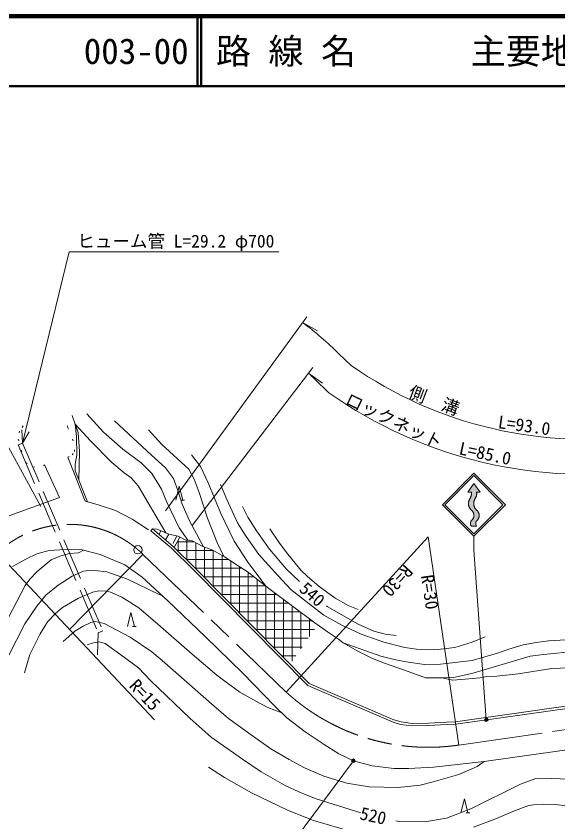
# Model space of a CAD drawing. Units: millimetres, scale not verified. Extents: x 40000 to 680000, y 20000 to 380000.
# Drawn here: x 151869 to 229168, y 265060 to 380000 of the extents above; entities that cross this region are included whole.
import ezdxf
from ezdxf.enums import TextEntityAlignment as Align

# ---------------------------------------------------------------- set-up
doc = ezdxf.new("R2010")
doc.units = ezdxf.units.MM
doc.header["$LTSCALE"] = 1000
for name, pattern in [('CHAIN', [18.5, 12, -1.5, 3.5, -1.5]), ('DASHED', [7.5, 6, -1.5]), ('DOTTED', [1.75, 0.25, -1.5])]:
    doc.linetypes.add(name, pattern=pattern)
for name, color, linetype, lineweight in [('M-BGD', 7, 'Continuous', 13), ('M-BMK', 2, 'CHAIN', 13), ('M-BMK-SRVR', 3, 'Continuous', 13), ('M-STR-HTXT', 7, 'Continuous', 13), ('M-STR-STRC', 7, 'Continuous', 13), ('M-TTL', 2, 'Continuous', 140), ('M-TTL-LINE', 7, 'Continuous', 50)]:
    doc.layers.add(name, color=color, linetype=linetype, lineweight=lineweight)
doc.layers.add('M-TTL-TXT', color=7, linetype='Continuous')
doc.styles.add('ＭＳ ゴシック', font='')
doc.styles.get('ＭＳ ゴシック').set_extended_font_data('MS Gothic')

msp = doc.modelspace()

# ---------------------------------------------------------------- hatches: boundary and pattern name
at = {"layer": 'M-STR-HTXT'}
for points in [[(219174, 279758, -0.41421), (219074, 279419, -0.41421), (218735, 279519, -1)], [(199740, 273757, -1), (200235, 273825, -0.41421), (200022, 273543, -0.41421)]]:
    msp.add_hatch(color=256, dxfattribs=at).paths.add_polyline_path(points)
at = {"layer": 'M-STR-STRC'}
msp.add_hatch(color=256, dxfattribs=at).paths.add_polyline_path([(217159, 310455), (217159, 310506), (217161, 310557), (217165, 310609), (217171, 310659), (217179, 310710), (217189, 310760), (217201, 310810), (217215, 310860), (217230, 310908), (217248, 310957), (217268, 311004), (217289, 311050), (217312, 311096), (217337, 311141), (217364, 311185), (217375, 311201), (217400, 311240), (217424, 311281), (217447, 311322), (217468, 311364), (217487, 311406), (217505, 311450), (217521, 311494), (217535, 311539), (217547, 311584), (217558, 311630), (217566, 311676), (217573, 311722), (217579, 311769), (217582, 311815), (217583, 311862), (217583, 311909), (217581, 311956), (217577, 312003), (217571, 312049), (217563, 312096), (217562, 312101), (218062, 312101), (217187, 313351), (216312, 312101), (216812, 312101), (216820, 312055), (216826, 312008), (216830, 311961), (216833, 311915), (216833, 311868), (216832, 311821), (216829, 311774), (216824, 311727), (216817, 311681), (216809, 311635), (216798, 311589), (216786, 311544), (216772, 311499), (216757, 311455), (216739, 311411), (216720, 311369), (216699, 311327), (216677, 311285), (216653, 311245), (216628, 311206), (216624, 311201), (216597, 311158), (216571, 311113), (216548, 311068), (216525, 311022), (216505, 310975), (216487, 310927), (216470, 310878), (216456, 310829), (216443, 310779), (216433, 310729), (216424, 310679), (216417, 310628), (216412, 310577), (216410, 310526), (216409, 310474), (216410, 310423), (216414, 310372), (216419, 310321), (216426, 310270), (216436, 310220), (216447, 310170), (216460, 310120), (216476, 310071), (216493, 310023), (216512, 309975), (216532, 309929), (216555, 309883), (216580, 309838), (216606, 309794), (216634, 309751), (216663, 309709), (216694, 309668), (216727, 309629), (216762, 309590), (216797, 309554), (216812, 309539), (216841, 309516), (216870, 309491), (216897, 309465), (216924, 309438), (216949, 309410), (216974, 309381), (216997, 309352), (217019, 309321), (217040, 309289), (217059, 309257), (217077, 309224), (217094, 309190), (217110, 309155), (217124, 309120), (217137, 309085), (217148, 309049), (217158, 309012), (217166, 308976), (217173, 308939), (217179, 308901), (217183, 308864), (217186, 308826), (217187, 308788), (217187, 308750), (217185, 308713), (217182, 308675), (217177, 308638), (217171, 308600), (217163, 308563), (217154, 308527), (217143, 308490), (217131, 308455), (217118, 308419), (217103, 308384), (217087, 308350), (217070, 308317), (217051, 308284), (217031, 308252), (217010, 308221), (216987, 308190), (216964, 308161), (216939, 308132), (216913, 308105), (216886, 308078), (216858, 308053), (216829, 308029), (216812, 308015), (216797, 307994), (216784, 307973), (216771, 307951), (216759, 307928), (216748, 307905), (216738, 307882), (216728, 307858), (216720, 307834), (216713, 307810), (216706, 307785), (216701, 307760), (216696, 307735), (216693, 307710), (216690, 307684), (216689, 307659), (216688, 307633), (216689, 307608), (216690, 307582), (216693, 307557), (216696, 307532), (216701, 307507), (216706, 307482), (216713, 307457), (216720, 307433), (216729, 307409), (216738, 307385), (216748, 307362), (216759, 307339), (216771, 307316), (216784, 307294), (216798, 307273), (216812, 307253), (217562, 307253), (217541, 307282), (217515, 307324), (217493, 307367), (217475, 307412), (217460, 307458), (217449, 307505), (217441, 307553), (217438, 307602), (217438, 307650), (217442, 307699), (217449, 307746), (217461, 307794), (217476, 307840), (217495, 307885), (217517, 307928), (217542, 307969), (217562, 307997), (217592, 308021), (217621, 308047), (217649, 308073), (217675, 308101), (217701, 308130), (217726, 308160), (217749, 308190), (217771, 308222), (217792, 308254), (217811, 308288), (217830, 308322), (217846, 308356), (217862, 308392), (217876, 308427), (217889, 308464), (217900, 308501), (217910, 308538), (217918, 308576), (217925, 308613), (217930, 308652), (217934, 308690), (217936, 308728), (217937, 308767), (217936, 308806), (217934, 308844), (217930, 308882), (217925, 308921), (217918, 308958), (217910, 308996), (217900, 309033), (217889, 309070), (217877, 309107), (217863, 309143), (217847, 309178), (217831, 309213), (217812, 309247), (217793, 309280), (217772, 309312), (217750, 309344), (217727, 309375), (217703, 309405), (217677, 309433), (217650, 309461), (217623, 309488), (217594, 309514), (217564, 309538), (217561, 309540), (217525, 309577), (217490, 309614), (217457, 309653), (217425, 309693), (217395, 309735), (217366, 309777), (217339, 309821), (217314, 309866), (217291, 309911), (217269, 309958), (217250, 310005), (217232, 310053), (217216, 310102), (217202, 310151), (217190, 310201), (217180, 310251), (217172, 310302), (217166, 310353), (217161, 310404)])

# ---------------------------------------------------------------- linework, layer by layer
at = {"layer": 'M-BGD', "linetype": 'DASHED'}
for p, q in [((152147, 318824), (152791, 319099)), ((152147, 318824), (163589, 292036)), ((152791, 319099), (164233, 292311)), ((163589, 292036), (164233, 292311))]:
    msp.add_line(p, q, dxfattribs=at)
at = {"layer": 'M-BGD'}
for p, q in [((175384, 310948), (175884, 310948)), ((172256, 306066), (172501, 306607)), ((173201, 305271), (173664, 306081)), ((174286, 304747), (174778, 305853)), ((174439, 304204), (175233, 305687)), ((177266, 305000), (174865, 305000)), ((175000, 303654), (175000, 305252)), ((176250, 302430), (176250, 305247)), ((177500, 301206), (177500, 304875)), ((180055, 303750), (174902, 303750)), ((178750, 299941), (178750, 304248)), ((180000, 298676), (180000, 303781)), ((182168, 302500), (176179, 302500)), ((181250, 297410), (181250, 303062)), ((184110, 301250), (177456, 301250)), ((182500, 296145), (182500, 302288)), ((183750, 294880), (183750, 301487)), ((185821, 300000), (178692, 300000)), ((185000, 293615), (185000, 300641)), ((186250, 292349), (186250, 299665)), ((187421, 298750), (179926, 298750)), ((187500, 291084), (187500, 298688)), ((188750, 289819), (188750, 297733)), ((189062, 297500), (181161, 297500)), ((190000, 288554), (190000, 296798)), ((190733, 296250), (182396, 296250)), ((191250, 287977), (191250, 295863)), ((192405, 295000), (183631, 295000)), ((192500, 289750), (192500, 294929)), ((194076, 293750), (184866, 293750)), ((193750, 291523), (193750, 293994)), ((163469, 288912), (163589, 292036)), ((168491, 292913), (168991, 292913)), ((194439, 292500), (186101, 292500)), ((193558, 291250), (187336, 291250)), ((192676, 290000), (188571, 290000)), ((191795, 288750), (189806, 288750)), ((216082, 266369), (216582, 266369))]:
    msp.add_line(p, q, dxfattribs=at)
for points in [[(159882, 323029), (160303, 321812), (160467, 320026), (160522, 317365), (160279, 316065), (160288, 315146), (162037, 310722)], [(161967, 323264), (164332, 320634), (167097, 318205), (169732, 316263), (171232, 314756), (172608, 312535), (173393, 310651), (175145, 306996), (176349, 305233)], [(165898, 322248), (171208, 317354), (173179, 315562), (174330, 314029), (174934, 312312), (175578, 310362), (176600, 308022), (178587, 304306)], [(160806, 313834), (160891, 317904), (160705, 320592), (160303, 321812)], [(160303, 321812), (162506, 319420), (165546, 316341), (167303, 314847), (168284, 314148), (169303, 312999), (173224, 306280)], [(170742, 320975), (172660, 318913), (176494, 315369), (177286, 313951), (177970, 312066), (179155, 308372), (180523, 305003), (181504, 302916)], [(176884, 317438), (178172, 315734), (179276, 313408), (181076, 309039), (182961, 305103), (184911, 302098), (186049, 300589), (187569, 298634)], [(159225, 317064), (161727, 310809), (163426, 310329), (166056, 309480), (168416, 308258), (170777, 306723)], [(146361, 305939), (147096, 306673), (148776, 307664), (150985, 308761), (158059, 311344), (155905, 315992)], [(174634, 310948), (175134, 312948), (175634, 310948)], [(181046, 313191), (181921, 311029), (183473, 307719), (184686, 305775), (186521, 303187), (189249, 300144), (191083, 298215), (193670, 296142), (195792, 294564), (198340, 293123), (201116, 291824), (204334, 290685), (207315, 289916), (209011, 289695), (211593, 289622), (214446, 289958), (216949, 290687), (218795, 291436)], [(184186, 310046), (184951, 308548), (186176, 306554), (188039, 303966), (190456, 301109), (192314, 299336)], [(171320, 306853), (172018, 306826), (173664, 306081), (175011, 305805), (175988, 305283), (177001, 305142), (178504, 304336), (179917, 303829), (181624, 302847), (183574, 301604), (184816, 300785), (188096, 298222), (194485, 293444), (196275, 292182), (197875, 291135), (198528, 290604), (200619, 289429), (202709, 288372), (204439, 287697), (207304, 286687), (210257, 285594), (212649, 285621), (214116, 285252), (215946, 285401), (218035, 285587), (219041, 285806), (220439, 285830), (223510, 286160), (228302, 286954), (231988, 287097)], [(188053, 306875), (189353, 304963), (190446, 303472), (192499, 300965), (193380, 300115), (195111, 298650), (197405, 296954), (199234, 295949), (200651, 295359)], [(123589, 268982), (128340, 271184), (133309, 273711), (137954, 276601), (140729, 278717), (145070, 283151), (147345, 286706), (148709, 289352), (150799, 294203), (153150, 298774), (153808, 299669), (154890, 300789), (156859, 302450), (158109, 302951), (159491, 303322), (160792, 303425), (161475, 303813)], [(151342, 301476), (153276, 302539), (154843, 303282), (156573, 303766), (158095, 303884), (159765, 303900), (161311, 303856), (163862, 303187), (167382, 301709), (169860, 299973), (173528, 296587), (178882, 291476), (184237, 286280), (188785, 281576), (190511, 279910), (193112, 277901), (195681, 276209), (197930, 274772), (199988, 273791), (202660, 273065), (205743, 272662), (207870, 272673), (211432, 272870), (218660, 273674), (232501, 275603)], [(147213, 282156), (148499, 284371), (153093, 293326), (154819, 295814), (156089, 297392), (157868, 298818), (159881, 300093), (161487, 300807), (162673, 300978), (164832, 300707), (167752, 299697), (172300, 297511), (172739, 297315)], [(153065, 286298), (153813, 288918), (155291, 291883), (156324, 293589), (157505, 294790), (158464, 295656), (160776, 296968), (162797, 297834), (163646, 298008), (164852, 297980), (165489, 297770), (166967, 297099), (169379, 295605), (172093, 293259), (176973, 288970), (180499, 286004), (181856, 284976), (183801, 283583), (186095, 282268), (187800, 281353), (189800, 280597)], [(196149, 295877), (196252, 295785), (200651, 293243), (202911, 292283), (204548, 291838), (206071, 291646)], [(212649, 285621), (214278, 285665), (216870, 286212), (219921, 287113), (225223, 288685), (227095, 288950), (231903, 289427), (235201, 289627), (238694, 290097), (241248, 290684), (245038, 291982), (246953, 292719), (248397, 293682), (250459, 295083), (251571, 296170)], [(167741, 292913), (168241, 294913), (168741, 292913)], [(198528, 290604), (201743, 289458), (203905, 288696), (205798, 288217), (207508, 287874), (210152, 287513), (212410, 287534), (216961, 288103), (220538, 289105), (222175, 289702), (224235, 290300), (226071, 290665), (227814, 290902), (233699, 291217), (237624, 291668), (239074, 291835), (241963, 292731), (244878, 293710), (246507, 294638), (247937, 295364)], [(158606, 290772), (160245, 292259), (161439, 292991), (162541, 293498), (163167, 293665), (164413, 293336), (168147, 291414), (171236, 289335), (172724, 288076), (179735, 281891), (182192, 279802), (185087, 277698), (188202, 275458), (190820, 273947), (192997, 272791), (195791, 271561), (199039, 270602), (202222, 270051), (206401, 269945), (209524, 270275), (211392, 270752), (215027, 271805), (217654, 272959), (218660, 273674)], [(161991, 290318), (162893, 290605), (163766, 290741), (164587, 290511), (166831, 288907), (169343, 287050), (171113, 285181), (176702, 279812), (179683, 277133), (184147, 273995), (186818, 272199), (190172, 270319), (192209, 269347), (194676, 268347), (201033, 266338)], [(217141, 264284), (220409, 265529), (222762, 266553), (224884, 267348), (225666, 267469), (227180, 267583), (228787, 267560), (232292, 267164), (238857, 266781), (240810, 266949), (242304, 267157), (244513, 267906), (246526, 268831), (249659, 270932), (253164, 273609), (255782, 275320), (258395, 277048), (260073, 278137), (261047, 278911), (261697, 279367), (262023, 279818)], [(206030, 265203), (206524, 265091), (210191, 265090), (213284, 265587), (216740, 266906), (223846, 270451), (226014, 271258), (226942, 271283), (230815, 271133), (232174, 270918), (238048, 269692), (239513, 269616), (241657, 269787), (243661, 270512), (245351, 271536), (246971, 273049), (247995, 275029), (248249, 275849), (248299, 277850)], [(179336, 272886), (181604, 271395), (185451, 269226), (190585, 266746), (194320, 265243), (199886, 263652)], [(215332, 266369), (215832, 268369), (216332, 266369)]]:
    msp.add_lwpolyline(points, dxfattribs=at)
at = {"layer": 'M-BGD', "linetype": 'DOTTED'}
for points in [[(159225, 317064), (159871, 317426), (160222, 317881), (159992, 319436), (159264, 321288), (159042, 322570)], [(152857, 321540), (152331, 320802), (152182, 319658), (152611, 318064), (153217, 316319), (154256, 315670), (155770, 315912), (155912, 315978)]]:
    msp.add_lwpolyline(points, dxfattribs=at)
at = {"layer": 'M-BGD'}
msp.add_lwpolyline([(214563, 279335), (213253, 279298), (210751, 279158), (208367, 279094), (206784, 279316), (205768, 279596), (193693, 284816), (177486, 301220), (174250, 304389), (171320, 306853), (171094, 306586), (174014, 304130), (177239, 300972), (193492, 284521), (205651, 279265), (206713, 278972), (208348, 278743), (210765, 278808), (213268, 278948), (214593, 278985), (253440, 284490), (253391, 284837)], close=True, dxfattribs=at)
at = {"layer": 'M-BMK'}
for p, q in [((169972, 303222), (190398, 283582)), ((215029, 276017), (271644, 284198))]:
    msp.add_line(p, q, dxfattribs=at)
for centre, radius, start, end in [((159481, 292502), 15000, 45.61929, 133.25663), ((210668, 305698), 30000, 227.49382, 278.35895)]:
    msp.add_arc(centre, radius, start, end, dxfattribs=at)
at = {"layer": 'M-BMK-SRVR'}
msp.add_circle((169248, 303886), 600, dxfattribs=at)
at = {"layer": 'M-STR-HTXT'}
for p, q in [((152791, 319099), (159440, 346393)), ((159440, 346393), (189355, 346393)), ((155397, 310035), (139394, 339379)), ((173202, 309428), (193326, 337117)), ((192738, 336308), (194880, 335107)), ((199689, 330140), (197932, 331827)), ((176966, 307336), (194203, 329856)), ((193593, 329058), (195601, 327647)), ((196501, 326269), (194452, 328237)), ((152791, 319099), (152693, 320975)), ((152791, 319099), (153742, 320720)), ((190398, 283582), (210668, 305698)), ((215029, 276017), (210668, 305698)), ((218955, 279639), (217188, 303802)), ((149202, 303426), (171601, 279619)), ((169972, 303222), (159498, 292483)), ((199988, 273791), (184869, 253437))]:
    msp.add_line(p, q, dxfattribs=at)
for centre in [(218955, 279639), (199988, 273791)]:
    msp.add_circle(centre, 250, dxfattribs=at)
for centre, radius, start, end in [((159481, 292502), 55000, 45.64401, 52.7942), ((233073, 377984), 58341, 235.09368, 278.73312), ((159481, 292502), 50000, 45.61929, 46.98135), ((233073, 377984), 63341, 234.73275, 278.71256)]:
    msp.add_arc(centre, radius, start, end, dxfattribs=at)
at = {"layer": 'M-STR-STRC'}
for p, q in [((212688, 310302), (217188, 314802)), ((213041, 310302), (217188, 314449)), ((221688, 310302), (217188, 314802)), ((221334, 310302), (217188, 314449)), ((216312, 312101), (217187, 313351)), ((217187, 313351), (218062, 312101)), ((216312, 312101), (216812, 312101)), ((217562, 312101), (218062, 312101)), ((212688, 310302), (217188, 305802)), ((213041, 310302), (217188, 306155)), ((217188, 305802), (221688, 310302)), ((217188, 306155), (221334, 310302)), ((217562, 307253), (216812, 307253)), ((217188, 305802), (217188, 303802))]:
    msp.add_line(p, q, dxfattribs=at)
msp.add_lwpolyline([(217187, 313351), (216312, 312101), (216812, 312101), (216820, 312055), (216826, 312008), (216830, 311961), (216833, 311915), (216833, 311868), (216832, 311821), (216829, 311774), (216824, 311727), (216817, 311681), (216809, 311635), (216798, 311589), (216786, 311544), (216772, 311499), (216757, 311455), (216739, 311411), (216720, 311369), (216699, 311327), (216677, 311285), (216653, 311245), (216628, 311206), (216624, 311201), (216597, 311158), (216571, 311113), (216548, 311068), (216525, 311022), (216505, 310975), (216487, 310927), (216470, 310878), (216456, 310829), (216443, 310779), (216433, 310729), (216424, 310679), (216417, 310628), (216412, 310577), (216410, 310526), (216409, 310474), (216410, 310423), (216414, 310372), (216419, 310321), (216426, 310270), (216436, 310220), (216447, 310170), (216460, 310120), (216476, 310071), (216493, 310023), (216512, 309975), (216532, 309929), (216555, 309883), (216580, 309838), (216606, 309794), (216634, 309751), (216663, 309709), (216694, 309668), (216727, 309629), (216762, 309590), (216797, 309554), (216812, 309539), (216841, 309516), (216870, 309491), (216897, 309465), (216924, 309438), (216949, 309410), (216974, 309381), (216997, 309352), (217019, 309321), (217040, 309289), (217059, 309257), (217077, 309224), (217094, 309190), (217110, 309155), (217124, 309120), (217137, 309085), (217148, 309049), (217158, 309012), (217166, 308976), (217173, 308939), (217179, 308901), (217183, 308864), (217186, 308826), (217187, 308788), (217187, 308750), (217185, 308713), (217182, 308675), (217177, 308638), (217171, 308600), (217163, 308563), (217154, 308527), (217143, 308490), (217131, 308455), (217118, 308419), (217103, 308384), (217087, 308350), (217070, 308317), (217051, 308284), (217031, 308252), (217010, 308221), (216987, 308190), (216964, 308161), (216939, 308132), (216913, 308105), (216886, 308078), (216858, 308053), (216829, 308029), (216812, 308015), (216797, 307994), (216784, 307973), (216771, 307951), (216759, 307928), (216748, 307905), (216738, 307882), (216728, 307858), (216720, 307834), (216713, 307810), (216706, 307785), (216701, 307760), (216696, 307735), (216693, 307710), (216690, 307684), (216689, 307659), (216688, 307633), (216689, 307608), (216690, 307582), (216693, 307557), (216696, 307532), (216701, 307507), (216706, 307482), (216713, 307457), (216720, 307433), (216729, 307409), (216738, 307385), (216748, 307362), (216759, 307339), (216771, 307316), (216784, 307294), (216798, 307273), (216812, 307253), (217562, 307253), (217548, 307272), (217534, 307293), (217522, 307313), (217510, 307334), (217499, 307356), (217489, 307378), (217480, 307401), (217471, 307423), (217464, 307446), (217457, 307470), (217452, 307493), (217447, 307517), (217443, 307541), (217440, 307565), (217439, 307590), (217438, 307614), (217438, 307638), (217439, 307662), (217441, 307686), (217444, 307711), (217447, 307734), (217452, 307758), (217458, 307782), (217465, 307805), (217472, 307828), (217481, 307851), (217490, 307873), (217500, 307895), (217511, 307917), (217523, 307938), (217536, 307959), (217549, 307979), (217562, 307997), (217592, 308021), (217621, 308047), (217649, 308073), (217675, 308101), (217701, 308130), (217726, 308160), (217749, 308190), (217771, 308222), (217792, 308254), (217811, 308288), (217830, 308322), (217846, 308356), (217862, 308392), (217876, 308427), (217889, 308464), (217900, 308501), (217910, 308538), (217918, 308576), (217925, 308613), (217930, 308652), (217934, 308690), (217936, 308728), (217937, 308767), (217936, 308806), (217934, 308844), (217930, 308882), (217925, 308921), (217918, 308958), (217910, 308996), (217900, 309033), (217889, 309070), (217877, 309107), (217863, 309143), (217847, 309178), (217831, 309213), (217812, 309247), (217793, 309280), (217772, 309312), (217750, 309344), (217727, 309375), (217703, 309405), (217677, 309433), (217650, 309461), (217623, 309488), (217594, 309514), (217564, 309538), (217561, 309540), (217525, 309577), (217490, 309614), (217457, 309653), (217425, 309693), (217395, 309735), (217366, 309777), (217339, 309821), (217314, 309866), (217291, 309911), (217269, 309958), (217250, 310005), (217232, 310053), (217216, 310102), (217202, 310151), (217190, 310201), (217180, 310251), (217172, 310302), (217166, 310353), (217161, 310404), (217159, 310455), (217159, 310506), (217161, 310557), (217165, 310609), (217171, 310659), (217179, 310710), (217189, 310760), (217201, 310810), (217215, 310860), (217230, 310908), (217248, 310957), (217268, 311004), (217289, 311050), (217312, 311096), (217337, 311141), (217364, 311185), (217375, 311201), (217400, 311240), (217424, 311281), (217447, 311322), (217468, 311364), (217487, 311406), (217505, 311450), (217521, 311494), (217535, 311539), (217547, 311584), (217558, 311630), (217566, 311676), (217573, 311722), (217579, 311769), (217582, 311815), (217583, 311862), (217583, 311909), (217581, 311956), (217577, 312003), (217571, 312049), (217563, 312096), (217562, 312101), (218062, 312101)], close=True, dxfattribs=at)
at = {"layer": 'M-TTL'}
msp.add_line((680000, 380000), (40000, 380000), dxfattribs=at)
at = {"layer": 'M-TTL-LINE'}
for p, q in [((177750, 380000), (177750, 370000)), ((178250, 380000), (178250, 370000)), ((40000, 370000), (680000, 370000))]:
    msp.add_line(p, q, dxfattribs=at)

# ---------------------------------------------------------------- texts
at = {"layer": 'M-BGD', "style": 'ＭＳ ゴシック'}
for s, rotation, p in [('540', 318.183, (194131, 297523)), ('520', 347.202, (202820, 265932))]:
    msp.add_text(s, height=1833, rotation=rotation, dxfattribs=at).set_placement(p, align=Align.MIDDLE_CENTER)
at = {"layer": 'M-STR-HTXT', "style": 'ＭＳ ゴシック'}
msp.add_text('ヒューム管 L=29.2 φ700', height=1833, dxfattribs=at).set_placement((160605, 346442), align=Align.BOTTOM_LEFT)
for s, rotation, p in [('側\u3000溝', 339.253, (210995, 323815)), ('ロックネット', 334.47, (205161, 320953)), ('L=93.0', 352.019, (224168, 320170)), ('L=85.0', 347.875, (218494, 316185))]:
    msp.add_text(s, height=1833, rotation=rotation, dxfattribs=at).set_placement(p, align=Align.BOTTOM_CENTER)
for s, rotation, p in [('R=30', 227.494, (206899, 302263)), ('R=15', 313.254, (167480, 283999))]:
    msp.add_text(s, height=1833, rotation=rotation, dxfattribs=at).set_placement(p, align=Align.BOTTOM_LEFT)
msp.add_text('R=30', height=1833, rotation=278.359, dxfattribs=at).set_placement((211440, 300445), align=Align.TOP_LEFT)
at = {"layer": 'M-TTL-TXT', "style": 'ＭＳ ゴシック'}
for s, p in [('路 線 名', (180380, 375000)), ('主要地方道\u3000山口鹿野線', (216734, 375000)), ('003-00', (161521, 375000))]:
    msp.add_text(s, height=3666, dxfattribs=at).set_placement(p, align=Align.MIDDLE_LEFT)

doc.saveas('drawing.dxf')
